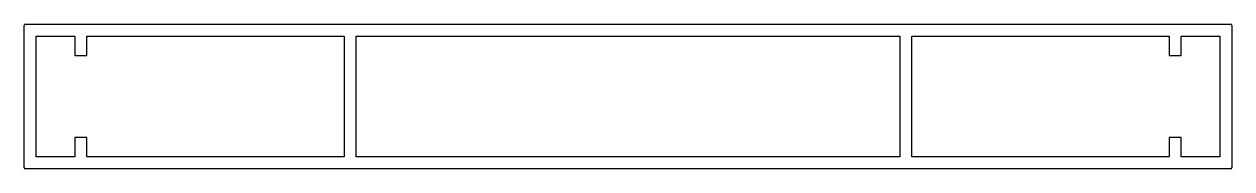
# Model space of a CAD drawing. Extents: x 2828 to 3078, y 1238 to 1268.
import ezdxf

# ---------------------------------------------------------------- set-up
doc = ezdxf.new("R2010")
doc.units = 0
doc.layers.get('0').update_dxf_attribs({"linetype": 'CONTINUOUS'})

msp = doc.modelspace()

# ---------------------------------------------------------------- linework, layer by layer
for p, q in [((2828.29, 1267.58), (3077.69, 1267.58)), ((2827.99, 1237.88), (2827.99, 1267.28)), ((2830.49, 1240.08), (2830.49, 1265.08)), ((2830.49, 1265.08), (2838.49, 1265.08)), ((2838.49, 1265.08), (2838.49, 1261.08)), ((2840.99, 1265.08), (2894.24, 1265.08)), ((2840.99, 1261.08), (2840.99, 1265.08)), ((2894.24, 1265.08), (2894.24, 1240.08)), ((2896.74, 1265.08), (3009.24, 1265.08)), ((2896.74, 1240.08), (2896.74, 1265.08)), ((3009.24, 1265.08), (3009.24, 1240.08)), ((3011.74, 1265.08), (3064.99, 1265.08)), ((3011.74, 1240.08), (3011.74, 1265.08)), ((3064.99, 1265.08), (3064.99, 1261.08)), ((3067.49, 1261.08), (3067.49, 1265.08)), ((3067.49, 1265.08), (3075.49, 1265.08)), ((3075.49, 1265.08), (3075.49, 1240.08)), ((3077.99, 1267.28), (3077.99, 1237.88)), ((2838.49, 1261.08), (2840.99, 1261.08)), ((3064.99, 1261.08), (3067.49, 1261.08)), ((2840.99, 1244.08), (2838.49, 1244.08)), ((2838.49, 1244.08), (2838.49, 1240.08)), ((2840.99, 1240.08), (2840.99, 1244.08)), ((3067.49, 1244.08), (3064.99, 1244.08)), ((3064.99, 1244.08), (3064.99, 1240.08)), ((3067.49, 1240.08), (3067.49, 1244.08)), ((2838.49, 1240.08), (2830.49, 1240.08)), ((2894.24, 1240.08), (2840.99, 1240.08)), ((3009.24, 1240.08), (2896.74, 1240.08)), ((3064.99, 1240.08), (3011.74, 1240.08)), ((3075.49, 1240.08), (3067.49, 1240.08)), ((3077.69, 1237.58), (2828.29, 1237.58))]:
    msp.add_line(p, q)
for centre, start, end in [((2828.29, 1267.28), 90, 180), ((3077.69, 1267.28), 0, 90), ((2828.29, 1237.88), 180, 270), ((3077.69, 1237.88), 270, 0)]:
    msp.add_arc(centre, 0.3, start, end)

doc.saveas('drawing.dxf')
